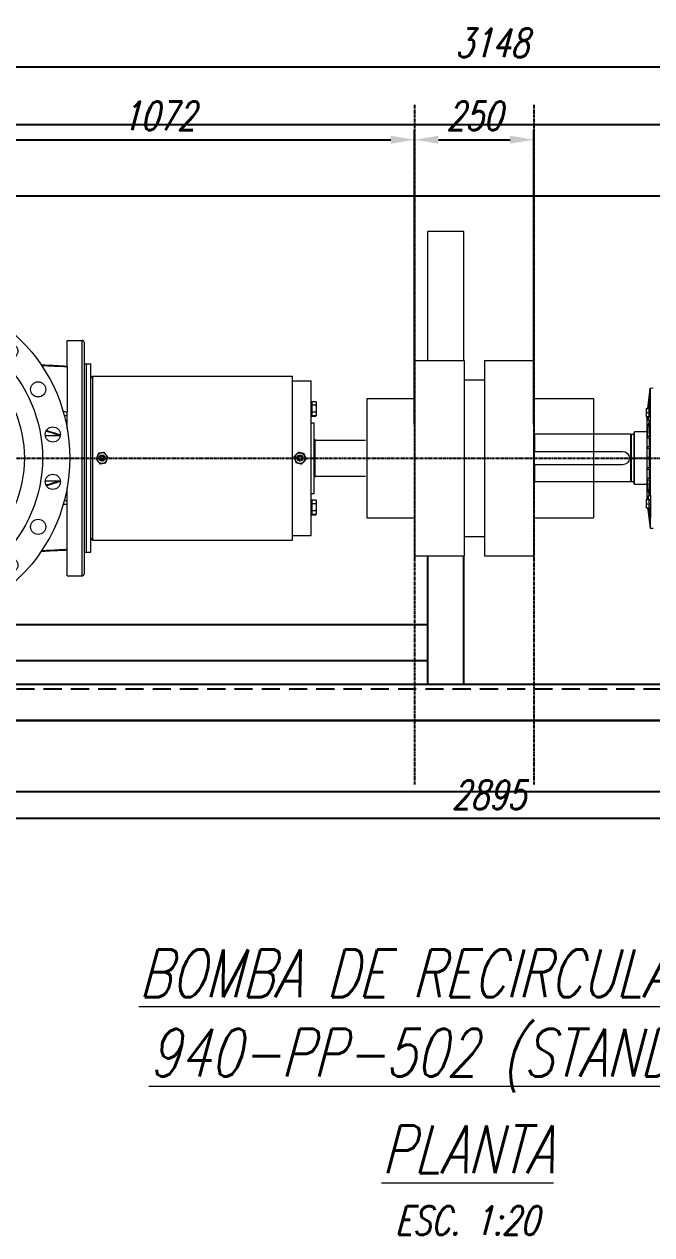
# Model space of a CAD drawing. Header units: millimetres. Extents: x -2122 to 22797, y 3569 to 89276.
# Drawn here: x 19905 to 21220, y 7574 to 10113 of the extents above; entities that cross this region are included whole.
import ezdxf

# ---------------------------------------------------------------- set-up
doc = ezdxf.new("R2010")
doc.units = ezdxf.units.MM
doc.header["$LTSCALE"] = 20
doc.linetypes.add('CENTER', pattern=[2, 1.25, -0.25, 0.25, -0.25])
doc.linetypes.add('HIDDEN', pattern=[9.525, 6.35, -3.175])
for name, color, linetype, lineweight in [('IA-DIBUJO', 3, 'Continuous', 30), ('IA-TITLE', 6, 'Continuous', 13), ('IA-TRAZ', 8, 'Continuous', 5)]:
    doc.layers.add(name, color=color, linetype=linetype, lineweight=lineweight)
for name, color, linetype in [('IA-DIM', 7, 'Continuous'), ('IA-EJES', 4, 'CENTER'), ('IA-ESTRUCTURAS', 2, 'Continuous'), ('IA-SEGM', 1, 'HIDDEN')]:
    doc.layers.add(name, color=color, linetype=linetype)
doc.styles.add('ING-AMB', font='romans.shx', dxfattribs={"width": 0.75, "oblique": 15})
doc.dimstyles.new('ING-AMB 20', dxfattribs={"dimscale": 20, "dimtxt": 3, "dimasz": 2.5, "dimexe": 1, "dimexo": 1, "dimgap": 1, "dimtad": 1, "dimdec": 0, "dimzin": 0, "dimdsep": 46, "dimtxsty": 'ING-AMB', "dimcen": 0.1, "dimclrd": 7, "dimclre": 7, "dimclrt": 2, "dimadec": 0, "dimazin": 0, "dimtfac": 1, "dimtdec": 0, "dimtmove": 0, "dimatfit": 0, "dimfxl": 1.25, "dimtolj": 1, "dimtzin": 0, "dimarcsym": 1})

# ---------------------------------------------------------------- blocks, each defined once
blk = doc.blocks.new('*U66')
at = {"layer": 'IA-EJES', "color": 0, "ltscale": 0.25, "transparency": 16777216}
for p, q in [((0, 69.85), (0, 352.75)), ((-352.75, 0), (-69.85, 0)), ((69.85, 0), (352.75, 0)), ((0, -352.75), (0, -69.85))]:
    blk.add_line(p, q, dxfattribs=at)
at = {"layer": 'IA-EJES', "color": 0, "linetype": 'Continuous', "ltscale": 0.25, "transparency": 16777216}
for p, q in [((0, -34.925), (0, 34.925)), ((-34.925, 0), (34.925, 0))]:
    blk.add_line(p, q, dxfattribs=at)
blk = doc.blocks.new('*D72')
at = {"layer": 'Defpoints', "color": 0, "transparency": 16777216}
for p in [(19431.3, 8653.2), (22326.3, 8653.2), (19431.3, 8447.1)]:
    blk.add_point(p, dxfattribs=at)
at = {"layer": 'IA-DIM', "color": 7, "lineweight": -2, "transparency": 16777216}
for p, q in [((19431.3, 8633.2), (19431.3, 8427.1)), ((22326.3, 8633.2), (22326.3, 8427.1)), ((22276.3, 8447.1), (19481.3, 8447.1))]:
    blk.add_line(p, q, dxfattribs=at)
at = {"layer": 'IA-DIM', "color": 7, "transparency": 16777216}
for points in [[(19481.3, 8455.5), (19481.3, 8438.8), (19431.3, 8447.1)], [(22276.3, 8455.5), (22276.3, 8438.8), (22326.3, 8447.1)]]:
    blk.add_solid(points, dxfattribs=at)
at = {"layer": 'IA-DIM', "color": 2, "transparency": 16777216, "insert": (20878.8, 8497.1), "char_height": 60, "attachment_point": 5, "style": 'ING-AMB'}
blk.add_mtext('\\A1;2895', dxfattribs=at)
blk = doc.blocks.new('A$C95565289')
at = {"color": 0, "linetype": 'Continuous', "lineweight": 0}
for centre, radius in [((-3202.5, 13552.9), 349.2), ((-3252.2, 13866.4), 15.9), ((-3152.8, 13866.4), 15.9), ((-3202.5, 13552.9), 292.1), ((-3346.6, 13835.7), 15.9), ((-3058.3, 13835.7), 15.9), ((-3202.5, 13552.9), 254), ((-3427, 13777.4), 15.9), ((-2978, 13777.4), 15.9), ((-3485.4, 13697), 15.9), ((-2919.6, 13697), 15.9), ((-3516.1, 13602.5), 15.9), ((-2888.9, 13602.5), 15.9), ((-3516.1, 13503.2), 15.9), ((-2888.9, 13503.2), 15.9), ((-3485.4, 13408.7), 15.9), ((-2919.6, 13408.7), 15.9), ((-3427, 13328.3), 15.9), ((-2978, 13328.3), 15.9), ((-3346.6, 13270), 15.9), ((-3058.3, 13270), 15.9), ((-3252.2, 13239.3), 15.9), ((-3152.8, 13239.3), 15.9)]:
    blk.add_circle(centre, radius, dxfattribs=at)
blk = doc.blocks.new('A$C9f9da7af')
at = {"color": 0, "linetype": 'Continuous', "lineweight": 0}
for p, q in [((-2417.6, -3158.3), (-2417.8, -3152.3)), ((-2416.1, -3158.3), (-2417.6, -3158.3)), ((-2395.4, -3158.3), (-2417.6, -3158.3)), ((-2416.1, -3158.3), (-2416.1, -3158.3)), ((-2374.6, -3163.5), (-2416.1, -3158.3)), ((-2414.1, -3158.3), (-2414.8, -3158.3)), ((-2408.6, -3158.3), (-2410, -3158.3)), ((-2395.4, -3158.2), (-2395.4, -3158.3)), ((-2348.4, -3158.2), (-2395.4, -3158.2)), ((-2375.1, -3160.4), (-2375.1, -3158.2)), ((-2375.1, -3160.4), (-2374.6, -3160.4)), ((-2373, -3160.4), (-2374.6, -3160.4)), ((-2374.6, -3167.1), (-2374.6, -3160.4)), ((-2366.1, -3167.1), (-2374.6, -3167.1)), ((-2373, -3160.4), (-2367.6, -3160.4)), ((-2366.1, -3160.4), (-2367.6, -3160.4)), ((-2364.5, -3160.4), (-2366.1, -3160.4)), ((-2366.1, -3167.1), (-2366.1, -3160.4)), ((-2357.6, -3167.1), (-2366.1, -3167.1)), ((-2364.5, -3160.4), (-2359.1, -3160.4)), ((-2357.6, -3160.4), (-2359.1, -3160.4)), ((-2357.6, -3160.4), (-2357, -3160.4)), ((-2357.6, -3167.1), (-2357.6, -3160.4)), ((-2356.6, -3165.8), (-2357.6, -3165.7)), ((-2350.3, -3165.3), (-2357.4, -3165.3)), ((-2357, -3160.4), (-2357, -3158.2)), ((-2184.6, -3165.8), (-2356.6, -3165.8)), ((-2349.5, -3158.2), (-2349.4, -3161.4)), ((-2348.4, -3158.3), (-2348.4, -3158.2)), ((-2192.8, -3158.3), (-2348.4, -3158.3)), ((-2325.6, -3165.8), (-2325.6, -3191.3)), ((-2312.4, -3158.3), (-2316.8, -3158.3)), ((-2294.6, -3165.3), (-2312.6, -3165.3)), ((-2294.7, -3160.8), (-2312.5, -3160.8)), ((-2290.4, -3158.3), (-2294.8, -3158.3)), ((-2272.6, -3165.3), (-2290.6, -3165.3)), ((-2272.7, -3160.8), (-2290.5, -3160.8)), ((-2268.4, -3158.3), (-2272.8, -3158.3)), ((-2270.6, -3165.8), (-2270.6, -3191.3)), ((-2250.6, -3165.3), (-2268.6, -3165.3)), ((-2250.7, -3160.8), (-2268.5, -3160.8)), ((-2246.4, -3158.3), (-2250.8, -3158.3)), ((-2228.6, -3165.3), (-2246.6, -3165.3)), ((-2228.7, -3160.8), (-2246.5, -3160.8)), ((-2224.4, -3158.3), (-2228.8, -3158.3)), ((-2215.6, -3165.8), (-2215.6, -3191.3)), ((-2192.8, -3158.2), (-2192.8, -3158.3)), ((-2192.8, -3158.2), (-2145.9, -3158.2)), ((-2191.7, -3158.2), (-2191.8, -3161.4)), ((-2183.8, -3165.3), (-2190.9, -3165.3)), ((-2184.6, -3165.8), (-2183.6, -3165.7)), ((-2184.2, -3160.4), (-2184.2, -3158.2)), ((-2184.2, -3160.4), (-2183.6, -3160.4)), ((-2182.1, -3160.4), (-2183.6, -3160.4)), ((-2183.6, -3167.1), (-2183.6, -3160.4)), ((-2175.1, -3167.1), (-2183.6, -3167.1)), ((-2182.1, -3160.4), (-2176.7, -3160.4)), ((-2175.1, -3160.4), (-2176.7, -3160.4)), ((-2173.6, -3160.4), (-2175.1, -3160.4)), ((-2175.1, -3167.1), (-2175.1, -3160.4)), ((-2166.6, -3167.1), (-2175.1, -3167.1)), ((-2173.6, -3160.4), (-2168.2, -3160.4)), ((-2166.6, -3160.4), (-2168.2, -3160.4)), ((-2166.6, -3163.5), (-2125.1, -3158.3)), ((-2166.6, -3160.4), (-2166.1, -3160.4)), ((-2166.6, -3167.1), (-2166.6, -3160.4)), ((-2166.1, -3160.4), (-2166.1, -3158.2)), ((-2145.9, -3158.3), (-2145.9, -3158.2)), ((-2123.6, -3158.3), (-2145.9, -3158.3)), ((-2131.2, -3158.3), (-2132.6, -3158.3)), ((-2126.5, -3158.3), (-2127.1, -3158.3)), ((-2125.1, -3158.3), (-2125.1, -3158.3)), ((-2125.1, -3158.3), (-2123.6, -3158.3)), ((-2123.6, -3158.3), (-2123.5, -3152.3)), ((-2325.6, -3191.3), (-2270.6, -3191.3)), ((-2324.6, -3192.3), (-2325.6, -3191.3)), ((-2324.6, -3192.3), (-2270.6, -3192.3)), ((-2320.1, -3197.4), (-2320.6, -3199.3)), ((-2320.1, -3192.3), (-2320.1, -3197.4)), ((-2320.1, -3197.4), (-2270.6, -3197.4)), ((-2270.6, -3192.3), (-2270.6, -3191.3)), ((-2270.6, -3191.3), (-2215.6, -3191.3)), ((-2270.6, -3192.3), (-2270.6, -3197.4)), ((-2270.6, -3192.3), (-2216.6, -3192.3)), ((-2270.6, -3197.4), (-2270.6, -3199.3)), ((-2270.6, -3197.4), (-2221.1, -3197.4)), ((-2221.1, -3192.3), (-2221.1, -3197.4)), ((-2221.1, -3197.4), (-2220.6, -3199.3)), ((-2216.6, -3192.3), (-2215.6, -3191.3)), ((-2320.6, -3199.3), (-2270.6, -3199.3)), ((-2320.6, -3199.3), (-2320.6, -3400.3)), ((-2284.6, -3216.3), (-2284.6, -3402.3)), ((-2270.6, -3199.3), (-2270.6, -3202.3)), ((-2270.6, -3199.3), (-2220.6, -3199.3)), ((-2256.6, -3402.3), (-2256.6, -3216.3)), ((-2220.6, -3199.3), (-2220.6, -3400.3)), ((-2320.6, -3400.3), (-2284.6, -3400.3)), ((-2318.6, -3402.3), (-2320.6, -3400.3)), ((-2256.6, -3400.3), (-2220.6, -3400.3)), ((-2222.6, -3402.3), (-2220.6, -3400.3)), ((-2318.6, -3402.3), (-2284.6, -3402.3)), ((-2284.6, -3402.3), (-2256.6, -3402.3)), ((-2256.6, -3402.3), (-2222.6, -3402.3))]:
    blk.add_line(p, q, dxfattribs=at)
blk.add_arc((-2270.6, -3216.3), 14, 0, 180, dxfattribs=at)
for centre, major_axis, start_param, end_param in [((-2114.1, -3616.8), (318, -6063.7), -1.648139, -1.647826), ((-2469.4, -1002.8), (113.7, -2167.9), 0.090211, 0.091044), ((-2427.1, -3616.8), (318, 6063.7), -1.493767, -1.493454), ((-2071.8, -1002.8), (-113.7, -2167.9), -0.091044, -0.090211)]:
    blk.add_ellipse(centre, major_axis=major_axis, ratio=0.034852, start_param=start_param, end_param=end_param, dxfattribs=at)
for points, weights in [([(-2374.6, -3163.5), (-2391.9, -3161.4), (-2416.1, -3158.3)], [1.02826959777, 1.03265044, 1.00831758376]), ([(-2414.8, -3158.3), (-2391.5, -3161.2), (-2374.6, -3163.3)], [1.00854929074, 1.03236532481, 1.02975997181]), ([(-2374.6, -3163.2), (-2391.3, -3161.1), (-2414.1, -3158.3)], [1.03041144264, 1.03224362596, 1.00866391237]), ([(-2407.6, -3158.6), (-2410.8, -3158.5), (-2414.1, -3158.3)], [1.17812171172, 1.15595139911, 1.13360683082]), ([(-2410, -3158.3), (-2390, -3160.7), (-2374.6, -3162.5)], [1.00948827975, 1.03154475938, 1.0342118816]), ([(-2374.6, -3162.3), (-2389.5, -3160.6), (-2408.6, -3158.3)], [1.03522887731, 1.03136678001, 1.0097875089]), ([(-2408.6, -3158.3), (-2389.8, -3159.1), (-2375.1, -3159.7)], [1.11827332845, 1.23275965885, 1.33639415221]), ([(-2395.4, -3158.3), (-2384.6, -3158.7), (-2375.1, -3159)], [1.09279132324, 1.13709117658, 1.17688000269]), ([(-2349.7, -3165.1), (-2353.5, -3164.7), (-2357.6, -3164.2)], [1.02703000675, 1.03105043928, 1.03328298137]), ([(-2357.6, -3164.5), (-2353.8, -3164.9), (-2350.3, -3165.3)], [1.03052000834, 1.02802204457, 1.02398670599]), ([(-2357.4, -3165.3), (-2357.5, -3165.3), (-2357.6, -3165.2)], [1.02057939411, 1.02065106104, 1.0207222125]), ([(-2349.4, -3159.4), (-2348.9, -3158.9), (-2348.4, -3158.3)], [1.22573041279, 1.1653041114, 1.09279132324]), ([(-2316.8, -3158.3), (-2316.7, -3162.6), (-2316.6, -3165.1)], [1.0097875089, 1.05148570206, 1.02703000675]), ([(-2312.6, -3165.3), (-2312.5, -3162.7), (-2312.4, -3158.3)], [1.02398670599, 1.05088089907, 1.00948827975]), ([(-2294.8, -3158.3), (-2294.7, -3162.7), (-2294.6, -3165.3)], [1.00866391237, 1.04530876691, 1.02057939411]), ([(-2290.6, -3165.3), (-2290.5, -3162.6), (-2290.4, -3158.3)], [1.02015476916, 1.04456733463, 1.00854929074]), ([(-2272.8, -3158.3), (-2272.7, -3162.6), (-2272.6, -3165.3)], [1.00831758301, 1.04305197184, 1.01927740822]), ([(-2268.6, -3165.3), (-2268.5, -3162.6), (-2268.4, -3158.3)], [1.01927740822, 1.04305197184, 1.00831758301]), ([(-2250.8, -3158.3), (-2250.7, -3162.6), (-2250.6, -3165.3)], [1.00854929074, 1.04456733463, 1.02015476916]), ([(-2246.6, -3165.3), (-2246.5, -3162.7), (-2246.4, -3158.3)], [1.02057939411, 1.04530876691, 1.00866391237]), ([(-2228.8, -3158.3), (-2228.7, -3162.7), (-2228.6, -3165.3)], [1.00948827975, 1.05088089907, 1.02398670599]), ([(-2224.6, -3165.1), (-2224.5, -3162.6), (-2224.4, -3158.3)], [1.02703000675, 1.05148570206, 1.0097875089]), ([(-2192.8, -3158.3), (-2192.3, -3158.9), (-2191.8, -3159.4)], [1.09279132324, 1.1653041114, 1.22573041279]), ([(-2183.6, -3164.2), (-2187.7, -3164.7), (-2191.6, -3165.1)], [1.03328298137, 1.03105043928, 1.02703000675]), ([(-2190.9, -3165.3), (-2187.4, -3164.9), (-2183.6, -3164.5)], [1.02398670599, 1.02802204457, 1.03052000834]), ([(-2183.6, -3165.2), (-2183.7, -3165.3), (-2183.8, -3165.3)], [1.0207222125, 1.02065106104, 1.02057939411]), ([(-2125.1, -3158.3), (-2149.3, -3161.4), (-2166.6, -3163.5)], [1.00831758383, 1.03265044031, 1.02826959803]), ([(-2166.6, -3163.3), (-2149.7, -3161.2), (-2126.5, -3158.3)], [1.02975997182, 1.03236532482, 1.00854929074]), ([(-2127.1, -3158.3), (-2149.9, -3161.1), (-2166.6, -3163.2)], [1.00866391237, 1.03224362596, 1.03041144265]), ([(-2166.6, -3162.5), (-2151.2, -3160.7), (-2131.2, -3158.3)], [1.0342118816, 1.03154475938, 1.00948827975]), ([(-2132.6, -3158.3), (-2151.7, -3160.6), (-2166.6, -3162.3)], [1.0097875089, 1.03136678001, 1.03522887731]), ([(-2166.1, -3159), (-2156.6, -3158.7), (-2145.9, -3158.3)], [1.17688000269, 1.13709117658, 1.09279132324]), ([(-2166.1, -3159.7), (-2151.4, -3159.1), (-2132.6, -3158.3)], [1.33640109041, 1.23276605902, 1.11827913426]), ([(-2127.1, -3158.3), (-2130.5, -3158.5), (-2133.6, -3158.6)], [1.13361338927, 1.15595808684, 1.17812852772])]:
    blk.add_rational_spline(points, weights, degree=2, dxfattribs=at)
for points in [[(-2414, -3158.4), (-2414.7, -3158.4), (-2415.4, -3158.4), (-2416.1, -3158.3)], [(-2357.4, -3165.3), (-2357.5, -3165), (-2357.5, -3164.8), (-2357.6, -3164.5)], [(-2183.6, -3164.5), (-2183.7, -3164.8), (-2183.7, -3165), (-2183.8, -3165.3)], [(-2125.1, -3158.3), (-2125.8, -3158.4), (-2126.5, -3158.4), (-2127.2, -3158.4)]]:
    blk.add_open_spline(points, degree=3, dxfattribs=at)
for points, knots in [([(-2357.6, -3161.8), (-2357.4, -3161.8), (-2357.3, -3161.8), (-2355.7, -3161.9), (-2354.3, -3161.9), (-2352.1, -3161.9), (-2351.2, -3161.9), (-2349.8, -3161.7), (-2349.5, -3161.6), (-2349.4, -3161.5), (-2349.4, -3161.4), (-2349.4, -3161.4)], [-2.352643, -2.352643, -2.352643, -2.352643, -2.310356, -2.310356, -1.849353, -1.849353, -1.38835, -1.38835, -0.927348, -0.927348, -0.900327, -0.900327, -0.900327, -0.900327]), ([(-2357.6, -3162.6), (-2356.6, -3162.8), (-2355.6, -3163), (-2353.6, -3163.6), (-2352.6, -3163.9), (-2351.1, -3164.4), (-2350.4, -3164.7), (-2349.9, -3165), (-2349.7, -3165), (-2349.7, -3165.1)], [1.895432, 1.895432, 1.895432, 1.895432, 2.454645, 2.454645, 3.27286, 3.27286, 4.082567, 4.082567, 4.333092, 4.333092, 4.333092, 4.333092]), ([(-2316.7, -3160.7), (-2317.6, -3160.7), (-2318.5, -3160.7), (-2322.2, -3160.6), (-2324.9, -3160.5), (-2330.1, -3160.3), (-2332.8, -3160.2), (-2338, -3160), (-2340.5, -3159.8), (-2345.2, -3159.6), (-2347.4, -3159.5), (-2349.4, -3159.4)], [8.673313, 8.673313, 8.673313, 8.673313, 8.92217, 8.92217, 9.73294, 9.73294, 10.544635, 10.544635, 11.35633, 11.35633, 12.107307, 12.107307, 12.107307, 12.107307]), ([(-2316.6, -3165.1), (-2317.5, -3165), (-2318.4, -3165), (-2322.1, -3164.7), (-2324.8, -3164.4), (-2330, -3163.9), (-2332.6, -3163.6), (-2337.9, -3162.9), (-2340.4, -3162.6), (-2345.1, -3161.9), (-2347.3, -3161.6), (-2349.3, -3161.3)], [8.690281, 8.690281, 8.690281, 8.690281, 8.940806, 8.940806, 9.750513, 9.750513, 10.568728, 10.568728, 11.386943, 11.386943, 12.141984, 12.141984, 12.141984, 12.141984]), ([(-2191.9, -3161.3), (-2193.9, -3161.6), (-2196.1, -3161.9), (-2200.8, -3162.6), (-2203.3, -3162.9), (-2208.6, -3163.6), (-2211.2, -3163.9), (-2216.4, -3164.4), (-2219.1, -3164.7), (-2222.8, -3165), (-2223.7, -3165), (-2224.6, -3165.1)], [0.881389, 0.881389, 0.881389, 0.881389, 1.63643, 1.63643, 2.454645, 2.454645, 3.27286, 3.27286, 4.082567, 4.082567, 4.333092, 4.333092, 4.333092, 4.333092]), ([(-2191.8, -3159.4), (-2193.8, -3159.5), (-2196, -3159.6), (-2200.7, -3159.8), (-2203.2, -3160), (-2208.4, -3160.2), (-2211.1, -3160.3), (-2216.3, -3160.5), (-2219, -3160.6), (-2222.7, -3160.7), (-2223.6, -3160.7), (-2224.5, -3160.7)], [0.872413, 0.872413, 0.872413, 0.872413, 1.62339, 1.62339, 2.435085, 2.435085, 3.24678, 3.24678, 4.05755, 4.05755, 4.306406, 4.306406, 4.306406, 4.306406]), ([(-2191.8, -3161.4), (-2191.8, -3161.4), (-2191.8, -3161.5), (-2191.8, -3161.6), (-2191.4, -3161.7), (-2190.1, -3161.9), (-2189.1, -3161.9), (-2186.9, -3161.9), (-2185.6, -3161.9), (-2183.9, -3161.8), (-2183.8, -3161.8), (-2183.6, -3161.8)], [-2.798379, -2.798379, -2.798379, -2.798379, -2.771358, -2.771358, -2.310356, -2.310356, -1.849353, -1.849353, -1.38835, -1.38835, -1.346063, -1.346063, -1.346063, -1.346063]), ([(-2191.6, -3165.1), (-2191.5, -3165), (-2191.3, -3165), (-2190.8, -3164.7), (-2190.2, -3164.4), (-2188.6, -3163.9), (-2187.6, -3163.6), (-2185.6, -3163), (-2184.7, -3162.8), (-2183.6, -3162.6)], [8.690281, 8.690281, 8.690281, 8.690281, 8.940806, 8.940806, 9.750513, 9.750513, 10.568728, 10.568728, 11.127941, 11.127941, 11.127941, 11.127941])]:
    blk.add_open_spline(points, degree=3, knots=knots, dxfattribs=at)
blk = doc.blocks.new('*D68')
at = {"layer": 'Defpoints', "color": 0, "transparency": 16777216}
for p in [(20973.3, 9871), (20723.3, 9254.3), (20973.3, 9254.3)]:
    blk.add_point(p, dxfattribs=at)
at = {"layer": 'IA-DIM', "color": 7, "lineweight": -2, "transparency": 16777216}
for p, q in [((20723.3, 9274.3), (20723.3, 9891)), ((20973.3, 9274.3), (20973.3, 9891)), ((20773.3, 9871), (20923.3, 9871))]:
    blk.add_line(p, q, dxfattribs=at)
at = {"layer": 'IA-DIM', "color": 7, "transparency": 16777216}
for points in [[(20773.3, 9879.3), (20773.3, 9862.7), (20723.3, 9871)], [(20923.3, 9879.3), (20923.3, 9862.7), (20973.3, 9871)]]:
    blk.add_solid(points, dxfattribs=at)
at = {"layer": 'IA-DIM', "color": 2, "transparency": 16777216, "insert": (20848.3, 9921), "char_height": 60, "attachment_point": 5, "style": 'ING-AMB'}
blk.add_mtext('\\A1;250', dxfattribs=at)
blk = doc.blocks.new('*D69')
at = {"layer": 'Defpoints', "color": 0, "transparency": 16777216}
for p in [(20723.3, 9871), (19651.3, 9742.8), (20723.3, 9254.3)]:
    blk.add_point(p, dxfattribs=at)
at = {"layer": 'IA-DIM', "color": 7, "lineweight": -2, "transparency": 16777216}
for p, q in [((19651.3, 9762.8), (19651.3, 9891)), ((20723.3, 9274.3), (20723.3, 9891)), ((19701.3, 9871), (20673.3, 9871))]:
    blk.add_line(p, q, dxfattribs=at)
at = {"layer": 'IA-DIM', "color": 7, "transparency": 16777216}
for points in [[(19701.3, 9879.3), (19701.3, 9862.7), (19651.3, 9871)], [(20673.3, 9879.3), (20673.3, 9862.7), (20723.3, 9871)]]:
    blk.add_solid(points, dxfattribs=at)
at = {"layer": 'IA-DIM', "color": 2, "transparency": 16777216, "insert": (20187.3, 9921), "char_height": 60, "attachment_point": 5, "style": 'ING-AMB'}
blk.add_mtext('\\A1;1072', dxfattribs=at)
blk = doc.blocks.new('*D70')
at = {"layer": 'Defpoints', "color": 0, "transparency": 16777216}
for p in [(22459.4, 10023.9), (19311.3, 9341.4), (22459.4, 9303)]:
    blk.add_point(p, dxfattribs=at)
at = {"layer": 'IA-DIM', "color": 7, "lineweight": -2, "transparency": 16777216}
for p, q in [((19311.3, 9361.4), (19311.3, 10043.9)), ((22459.4, 9323), (22459.4, 10043.9)), ((19361.3, 10023.9), (22409.4, 10023.9))]:
    blk.add_line(p, q, dxfattribs=at)
at = {"layer": 'IA-DIM', "color": 7, "transparency": 16777216}
for points in [[(19361.3, 10032.2), (19361.3, 10015.5), (19311.3, 10023.9)], [(22409.4, 10032.2), (22409.4, 10015.5), (22459.4, 10023.9)]]:
    blk.add_solid(points, dxfattribs=at)
at = {"layer": 'IA-DIM', "color": 2, "transparency": 16777216, "insert": (20885.4, 10073.9), "char_height": 60, "attachment_point": 5, "style": 'ING-AMB'}
blk.add_mtext('\\A1;3148', dxfattribs=at)

msp = doc.modelspace()

# ---------------------------------------------------------------- linework, layer by layer
for points in [[(19281.3, 9903.2), (22476.3, 9903.2), (22476.3, 8503.2), (19281.3, 8503.2)], [(19431.3, 9753.2), (22326.3, 9753.2), (22326.3, 8653.2), (19431.3, 8653.2)]]:
    msp.add_lwpolyline(points, close=True)
at = {"layer": 'IA-DIBUJO', "color": 3, "linetype": 'Continuous', "lineweight": 0}
for p, q in [((20751.3, 9408), (20751.3, 9678.2)), ((20826.3, 9678.2), (20751.3, 9678.2)), ((20826.3, 9408), (20826.3, 9678.2)), ((20751.3, 9553.2), (20751.3, 9628.2)), ((19995, 9395.1), (19995, 9450.2)), ((19995, 9450.2), (20026.6, 9450.2)), ((20026.6, 8956.3), (20026.6, 9450.2)), ((20030.6, 9446.2), (20030.6, 8960.3)), ((19995, 9395.1), (19995, 9299.8)), ((20034.6, 9400.8), (20034.6, 9005.7)), ((20034.6, 9400.8), (20044.4, 9400.8)), ((20044.4, 9005.7), (20044.4, 9400.8)), ((20044.4, 9371.2), (20048.4, 9375.1)), ((20048.4, 9375.1), (20048.4, 9031.4)), ((20048.4, 9375.1), (20467.2, 9375.1)), ((20467.2, 9031.4), (20467.2, 9375.1)), ((20467.2, 9365.2), (20506.7, 9365.2)), ((20506.7, 9041.3), (20506.7, 9365.2)), ((20506.7, 9318.9), (20507.9, 9318.9)), ((20507.9, 9322.2), (20516, 9322.2)), ((20507.9, 9322.2), (20507.9, 9314.8)), ((20517.1, 9320.2), (20516, 9322.2)), ((20517.1, 9320.2), (20517.1, 9318.5)), ((20517.1, 9318.5), (20517.1, 9307.4)), ((19995, 9265.1), (19995, 9299.8)), ((20506.7, 9295.9), (20507.9, 9295.9)), ((20506.7, 9294.3), (20507.9, 9294.3)), ((20507.9, 9314.8), (20516, 9314.8)), ((20507.9, 9314.8), (20507.9, 9300)), ((20507.9, 9300), (20507.9, 9292.5)), ((20507.9, 9300), (20516, 9300)), ((20507.9, 9292.5), (20516, 9292.5)), ((20507.9, 9292.5), (20507.9, 9291)), ((20517.1, 9294.5), (20516, 9292.5)), ((20517.1, 9293), (20516, 9291)), ((20517.1, 9307.4), (20517.1, 9296.3)), ((20517.1, 9296.3), (20517.1, 9294.5)), ((20517.1, 9294.5), (20517.1, 9293)), ((20506.7, 9277.3), (20512.6, 9277.3)), ((20507.9, 9291), (20516, 9291)), ((20512.6, 9129.2), (20512.6, 9277.3)), ((19949.2, 9250.7), (19980.5, 9250.7)), ((20512.8, 9241.8), (20516, 9241.8)), ((20516.6, 9240.7), (20516, 9241.8)), ((20514.6, 9165.7), (20514.6, 9240.7)), ((20514.6, 9240.7), (20620.5, 9240.7)), ((20470.8, 9206.1), (20470.8, 9206.1)), ((20479.4, 9215.3), (20479.4, 9215.3)), ((20491.6, 9212.4), (20491.6, 9212.4)), ((20495.2, 9200.3), (20495.2, 9200.3)), ((20514.6, 9165.7), (20620.5, 9165.7)), ((20516.6, 9165.7), (20516, 9164.7)), ((19949.2, 9155.8), (19980.5, 9155.8)), ((19995, 9106.7), (19995, 9141.3)), ((20512.8, 9164.7), (20516, 9164.7)), ((20506.7, 9129.2), (20512.6, 9129.2)), ((20507.9, 9115.5), (20507.9, 9108.1)), ((20507.9, 9115.5), (20516, 9115.5)), ((20517.1, 9113.5), (20516, 9115.5)), ((19995, 9011.4), (19995, 9106.7)), ((20506.7, 9112.1), (20507.9, 9112.1)), ((20506.7, 9089.2), (20507.9, 9089.2)), ((20507.9, 9108.1), (20516, 9108.1)), ((20507.9, 9108.1), (20507.9, 9093.2)), ((20507.9, 9093.2), (20516, 9093.2)), ((20507.9, 9093.2), (20507.9, 9085.8)), ((20517.1, 9113.5), (20517.1, 9111.8)), ((20517.1, 9111.8), (20517.1, 9100.6)), ((20517.1, 9100.6), (20517.1, 9089.5)), ((20517.1, 9089.5), (20517.1, 9087.8)), ((20506.7, 9087.6), (20507.9, 9087.6)), ((20507.9, 9085.8), (20516, 9085.8)), ((20507.9, 9085.8), (20507.9, 9084.3)), ((20507.9, 9084.3), (20516, 9084.3)), ((20517.1, 9087.8), (20516, 9085.8)), ((20517.1, 9086.3), (20516, 9084.3)), ((20517.1, 9087.8), (20517.1, 9086.3)), ((20467.2, 9041.3), (20506.7, 9041.3)), ((20044.4, 9035.3), (20048.4, 9031.4)), ((20048.4, 9031.4), (20467.2, 9031.4)), ((19995, 8956.3), (19995, 9011.4)), ((20034.6, 9005.7), (20044.4, 9005.7)), ((19995, 8956.3), (20026.6, 8956.3))]:
    msp.add_line(p, q, dxfattribs=at)
at = {"layer": 'IA-DIBUJO', "color": 3, "linetype": 'Continuous', "lineweight": 0, "extrusion": (2.06626e-48, 1, -1.83697e-16)}
for p, q in [((20723.3, 9408.2), (20723.3, 9027.8)), ((20723.3, 9408.2), (20826.9, 9408.2)), ((20826.9, 9408.2), (20826.9, 9027.8)), ((20869.8, 9408.2), (20869.8, 9027.8)), ((20869.8, 9408.2), (20973.3, 9408.2)), ((20973.3, 9408.2), (20973.3, 9027.8)), ((20826.9, 9367.5), (20869.8, 9367.5)), ((20623.3, 9328.2), (20623.3, 9096.4)), ((20623.3, 9328.2), (20723.3, 9328.2)), ((20973.3, 9328.2), (21098.3, 9328.2)), ((21098.3, 9328.2), (21098.3, 9078.3)), ((20623.3, 9096.4), (20623.3, 9078.3)), ((20623.3, 9078.3), (20723.3, 9078.3)), ((20973.3, 9078.3), (21098.3, 9078.3)), ((20826.9, 9039), (20869.8, 9039)), ((20723.3, 9027.8), (20723.3, 8998.2)), ((20826.9, 9027.8), (20826.9, 8998.2)), ((20869.8, 9027.8), (20869.8, 8998.2)), ((20973.3, 9027.8), (20973.3, 8998.2)), ((20723.3, 8998.2), (20826.9, 8998.2)), ((20869.8, 8998.2), (20973.3, 8998.2))]:
    msp.add_line(p, q, dxfattribs=at)
at = {"layer": 'IA-DIBUJO', "color": 3, "linetype": 'Continuous', "lineweight": 0}
for centre, radius in [((19934.2, 9347.4), 15.9), ((19964.9, 9252.9), 15.9), ((20068.1, 9203.2), 6.42), ((20068.1, 9203.2), 6.31), ((20068.1, 9203.2), 4.56), ((20068.1, 9203.2), 4.21), ((20483, 9203.2), 6.42), ((20483, 9203.2), 6.31), ((20483, 9203.2), 4.56), ((20483, 9203.2), 4.21), ((19964.9, 9153.6), 15.9), ((19934.2, 9059.1), 15.9)]:
    msp.add_circle(centre, radius, dxfattribs=at)
for centre, radius, start, end in [((20026.6, 9446.2), 3.95, 0, 90), ((20034.6, 9404.7), 3.95, 180, 270), ((20514.6, 9242.7), 2, 180, 270), ((20068.1, 9203.2), 10.9, 159.051, 219.051), ((20068.1, 9203.2), 10.9, 99.051, 159.051), ((20068.1, 9203.2), 10.9, 219.051, 279.051), ((20068.1, 9203.2), 10.9, 39.051, 99.051), ((20068.1, 9203.2), 10.9, 279.051, 339.051), ((20068.1, 9203.2), 10.9, 339.051, 39.051), ((20483, 9203.2), 10.9, 136.6623, 196.6623), ((20483, 9203.2), 10.9, 196.6623, 256.6623), ((20483, 9203.2), 10.9, 76.6623, 136.6623), ((20483, 9203.2), 10.9, 256.6623, 316.6623), ((20483, 9203.2), 10.9, 16.6623, 76.6623), ((20483, 9203.2), 10.9, 316.6623, 16.6623), ((20514.6, 9163.7), 2, 90, 180), ((20034.6, 9001.8), 3.95, 90, 180), ((20026.6, 8960.3), 3.95, 270, 0)]:
    msp.add_arc(centre, radius, start, end, dxfattribs=at)
for points, knots in [([(19940.5, 9399.1), (19943.2, 9398.9), (19945.9, 9398.8), (19955.9, 9398.3), (19963.3, 9398), (19978.8, 9397.2), (19986.9, 9396.8), (19995, 9396.4)], [97.883689, 97.883689, 97.883689, 97.883689, 105.930555, 105.930555, 128.116666, 128.116666, 152.594048, 152.594048, 152.594048, 152.594048]), ([(19980.6, 9250.6), (19973.5, 9252.7), (19966.3, 9254.9), (19956.3, 9257.9), (19953.4, 9258.7), (19950.5, 9259.6)], [16.091928, 16.091928, 16.091928, 16.091928, 40, 40, 49.693584, 49.693584, 49.693584, 49.693584]), ([(19950.5, 9146.9), (19953.5, 9147.8), (19956.5, 9148.7), (19966.5, 9151.7), (19973.6, 9153.8), (19980.6, 9155.9)], [120.049143, 120.049143, 120.049143, 120.049143, 130.000001, 130.000001, 153.650784, 153.650784, 153.650784, 153.650784]), ([(19995, 9010), (19994.7, 9010), (19994.4, 9010), (19993.6, 9010), (19993.2, 9010), (19992.4, 9009.9), (19991.9, 9009.9), (19990.8, 9009.8), (19990.3, 9009.8), (19989, 9009.8), (19988.3, 9009.7), (19986.8, 9009.6), (19986, 9009.6), (19984.2, 9009.5), (19983.2, 9009.5), (19981, 9009.4), (19979.8, 9009.3), (19977.2, 9009.2), (19975.7, 9009.1), (19972.6, 9009), (19970.9, 9008.9), (19967.1, 9008.7), (19965.1, 9008.6), (19960.5, 9008.4), (19958.1, 9008.3), (19952.6, 9008), (19949.7, 9007.9), (19944.6, 9007.6), (19942.6, 9007.5), (19940.5, 9007.4)], [0, 0, 0, 0, 1, 1, 2.2, 2.2, 3.64, 3.64, 5.368, 5.368, 7.4416, 7.4416, 9.92992, 9.92992, 12.915904, 12.915904, 16.499085, 16.499085, 20.798902, 20.798902, 25.958682, 25.958682, 32.150419, 32.150419, 39.580502, 39.580502, 48.496603, 48.496603, 54.710393, 54.710393, 54.710393, 54.710393]), ([(19995, 9011.4), (19991.1, 9011.2), (19987.2, 9011), (19969.3, 9010.1), (19955.4, 9009.5), (19941.4, 9008.8)], [0, 0, 0, 0, 0.006, 0.006, 0.02722394, 0.02722394, 0.02722394, 0.02722394])]:
    msp.add_open_spline(points, degree=3, knots=knots, dxfattribs=at)
for points in [[(19941.4, 9397.7), (19959.3, 9396.8), (19977.2, 9396), (19995, 9395.1)], [(19995, 9299.8), (19992.3, 9299.9), (19989.6, 9300), (19986.9, 9300.2)], [(19988.8, 9293), (19990.9, 9292.9), (19993, 9292.8), (19995, 9292.7)], [(19980.8, 9252), (19970.9, 9255), (19961, 9257.9), (19951.2, 9260.8)], [(19951.2, 9145.6), (19961, 9148.6), (19970.9, 9151.5), (19980.8, 9154.5)], [(19986.9, 9106.3), (19989.6, 9106.5), (19992.3, 9106.6), (19995, 9106.7)], [(19995, 9113.8), (19993, 9113.7), (19990.9, 9113.6), (19988.8, 9113.5)]]:
    msp.add_open_spline(points, degree=3, dxfattribs=at)
for points, weights in [([(20516, 9322.2), (20517.1, 9320.2), (20517.1, 9318.5)], [1, 1.0379548493, 1]), ([(20517.1, 9318.5), (20517.1, 9316.8), (20516, 9314.8)], [1, 1.0379548493, 1]), ([(20516, 9314.8), (20517.1, 9310.8), (20517.1, 9307.4)], [1, 1.0379548493, 1]), ([(20517.1, 9307.4), (20517.1, 9303.9), (20516, 9300)], [1, 1.0379548493, 1]), ([(20516, 9300), (20517.1, 9298), (20517.1, 9296.3)], [1, 1.0379548493, 1]), ([(20517.1, 9296.3), (20517.1, 9294.5), (20516, 9292.5)], [1, 1.0379548493, 1]), ([(20517.1, 9294.5), (20517.1, 9292.9), (20516, 9291)], [1.00381943526, 1.03593795535, 1]), ([(20516, 9241.8), (20516.3, 9241.2), (20516.5, 9240.7)], [1, 1.0098917899, 1.01462758476]), ([(20058, 9207.1), (20056.9, 9204.4), (20055.7, 9201.3)], [1, 1.0379548493, 1]), ([(20055.7, 9201.3), (20057.9, 9198.7), (20059.7, 9196.4)], [1, 1.0379548493, 1]), ([(20060.2, 9213), (20059, 9209.8), (20058, 9207.1)], [1, 1.0379548493, 1]), ([(20059.7, 9196.4), (20061.5, 9194.1), (20063.6, 9191.5)], [1, 1.0379548493, 1]), ([(20066.4, 9214), (20063.5, 9213.5), (20060.2, 9213)], [1, 1.0379548493, 1]), ([(20063.6, 9191.5), (20067, 9192.1), (20069.8, 9192.5)], [1, 1.0379548493, 1]), ([(20072.6, 9215), (20069.3, 9214.4), (20066.4, 9214)], [1, 1.0379548493, 1]), ([(20069.8, 9192.5), (20072.7, 9193), (20076, 9193.5)], [1, 1.0379548493, 1]), ([(20076.6, 9210.1), (20074.7, 9212.3), (20072.6, 9215)], [1, 1.0379548493, 1]), ([(20076, 9193.5), (20077.2, 9196.6), (20078.3, 9199.4)], [1, 1.0379548493, 1]), ([(20080.5, 9205.2), (20078.4, 9207.8), (20076.6, 9210.1)], [1, 1.0379548493, 1]), ([(20078.3, 9199.4), (20079.3, 9202.1), (20080.5, 9205.2)], [1, 1.0379548493, 1]), ([(20470.8, 9206.1), (20473.1, 9208.6), (20475.1, 9210.7)], [1, 1.0379548493, 1]), ([(20475.1, 9210.7), (20473.1, 9208.6), (20470.8, 9206.1)], [1, 1.0379548493, 1]), ([(20470.8, 9206.1), (20471.7, 9202.9), (20472.6, 9200.1)], [1, 1.0379548493, 1]), ([(20472.6, 9200.1), (20473.4, 9197.3), (20474.4, 9194.1)], [1, 1.0379548493, 1]), ([(20474.4, 9194.1), (20477.6, 9193.3), (20480.5, 9192.7)], [1, 1.0379548493, 1]), ([(20479.4, 9215.3), (20477.1, 9212.8), (20475.1, 9210.7)], [1, 1.0379548493, 1]), ([(20475.1, 9210.7), (20477.1, 9212.8), (20479.4, 9215.3)], [1, 1.0379548493, 1]), ([(20479.4, 9215.3), (20482.6, 9214.5), (20485.5, 9213.8)], [1, 1.0379548493, 1]), ([(20485.5, 9213.8), (20482.6, 9214.5), (20479.4, 9215.3)], [1, 1.0379548493, 1]), ([(20480.5, 9192.7), (20483.3, 9192), (20486.6, 9191.2)], [1, 1.0379548493, 1]), ([(20485.5, 9213.8), (20488.3, 9213.1), (20491.6, 9212.4)], [1, 1.0379548493, 1]), ([(20491.6, 9212.4), (20488.3, 9213.1), (20485.5, 9213.8)], [1, 1.0379548493, 1]), ([(20486.6, 9191.2), (20488.9, 9193.7), (20490.9, 9195.8)], [1, 1.0379548493, 1]), ([(20490.9, 9195.8), (20492.9, 9197.9), (20495.2, 9200.3)], [1, 1.0379548493, 1]), ([(20491.6, 9212.4), (20492.5, 9209.1), (20493.4, 9206.4)], [1, 1.0379548493, 1]), ([(20493.4, 9206.4), (20492.5, 9209.1), (20491.6, 9212.4)], [1, 1.0379548493, 1]), ([(20493.4, 9206.4), (20494.2, 9203.6), (20495.2, 9200.3)], [1, 1.0379548493, 1]), ([(20495.2, 9200.3), (20494.2, 9203.6), (20493.4, 9206.4)], [1, 1.0379548493, 1]), ([(20516.5, 9165.7), (20516.3, 9165.2), (20516, 9164.7)], [1.01462758476, 1.0098917899, 1]), ([(20516, 9115.5), (20517.1, 9113.5), (20517.1, 9111.8)], [1, 1.0379548493, 1]), ([(20517.1, 9111.8), (20517.1, 9110), (20516, 9108.1)], [1, 1.0379548493, 1]), ([(20516, 9108.1), (20517.1, 9104.1), (20517.1, 9100.6)], [1, 1.0379548493, 1]), ([(20517.1, 9100.6), (20517.1, 9097.2), (20516, 9093.2)], [1, 1.0379548493, 1]), ([(20516, 9093.2), (20517.1, 9091.2), (20517.1, 9089.5)], [1, 1.0379548493, 1]), ([(20517.1, 9089.5), (20517.1, 9087.8), (20516, 9085.8)], [1, 1.0379548493, 1]), ([(20517.1, 9087.8), (20517.1, 9086.2), (20516, 9084.3)], [1.00381943526, 1.03593795535, 1])]:
    msp.add_rational_spline(points, weights, degree=2, dxfattribs=at)
at = {"layer": 'IA-EJES', "ltscale": 0.25}
for p, q in [((20723.3, 9943.9), (20723.3, 8519)), ((20973.3, 9943.9), (20973.3, 8519)), ((20004.1, 9203.2), (22649.2, 9203.2))]:
    msp.add_line(p, q, dxfattribs=at)
at = {"layer": 'IA-ESTRUCTURAS'}
for p, q in [((20751.3, 8728.2), (20751.3, 8998)), ((20826.3, 8728.2), (20826.3, 8998)), ((20751.3, 8853.3), (19827.1, 8853.3)), ((20751.3, 8778.3), (20751.3, 8853.3)), ((20751.3, 8778.3), (19827.1, 8778.3))]:
    msp.add_line(p, q, dxfattribs=at)
msp.add_lwpolyline([(19431.3, 8728.2), (19431.3, 8653.2), (22326.3, 8653.2), (22326.3, 8728.2), (19431.3, 8728.2), (19506.3, 8728.2)], dxfattribs=at)
at = {"layer": 'IA-SEGM', "ltscale": 0.3}
msp.add_line((19431.3, 8719.7), (22326.3, 8719.7), dxfattribs=at)

# ---------------------------------------------------------------- block references
at = {"layer": 'IA-DIBUJO', "color": 3, "linetype": 'Continuous', "lineweight": 0}
msp.add_blockref('A$C95565289', (22853.8, -4349.6), dxfattribs=at)
at = {"layer": 'IA-EJES', "ltscale": 0.25}
msp.add_blockref('*U66', (19651.3, 9203.2), dxfattribs=at)
at = {"layer": 'IA-TRAZ', "xscale": -1, "rotation": 270}
msp.add_blockref('A$C9f9da7af', (24375.6, 11473.8), dxfattribs=at)

# ---------------------------------------------------------------- texts
at = {"layer": 'IA-DIM', "color": 2, "insert": (20682.4, 7574.4), "char_height": 60, "attachment_point": 7, "style": 'ING-AMB'}
msp.add_mtext('ESC. 1:20', dxfattribs=at)
at = {"layer": 'IA-TITLE', "char_height": 100, "attachment_point": 1, "style": 'ING-AMB'}
for s, insert in [('\\pi489.85841;{\\LBOMBA DE RECIRCULACIÓN\\P\\pi511.03364;940-PP-502 (STAND BY)}', (19655.3, 8173)), ('\\pi1062.18444;{\\LPLANTA }', (19591.9, 7803.5))]:
    msp.add_mtext_dynamic_manual_height_columns(s, width=2506.512, gutter_width=250, heights=[0], dxfattribs=dict(at, insert=insert))

# ---------------------------------------------------------------- dimensions: what is measured, and where the dimension line sits
at = {"layer": 'IA-DIM'}
for base, p1, p2, picture, middle in [((22459.4, 10023.9), (19311.3, 9341.4), (22459.4, 9303), '*D70', (20885.4, 10073.9)), ((20723.3, 9871), (19651.3, 9742.8), (20723.3, 9254.3), '*D69', (20187.3, 9921)), ((20973.3, 9871), (20723.3, 9254.3), (20973.3, 9254.3), '*D68', (20848.3, 9921)), ((19431.3, 8447.1), (22326.3, 8653.2), (19431.3, 8653.2), '*D72', (20878.8, 8497.1))]:
    dim = msp.add_linear_dim(base=base, p1=p1, p2=p2, dimstyle='ING-AMB 20', override={"dimpost": '\\X'}, dxfattribs=at)
    dim.commit()
    dim.dimension.update_dxf_attribs({"geometry": picture, "text_midpoint": middle})

doc.saveas('drawing.dxf')
